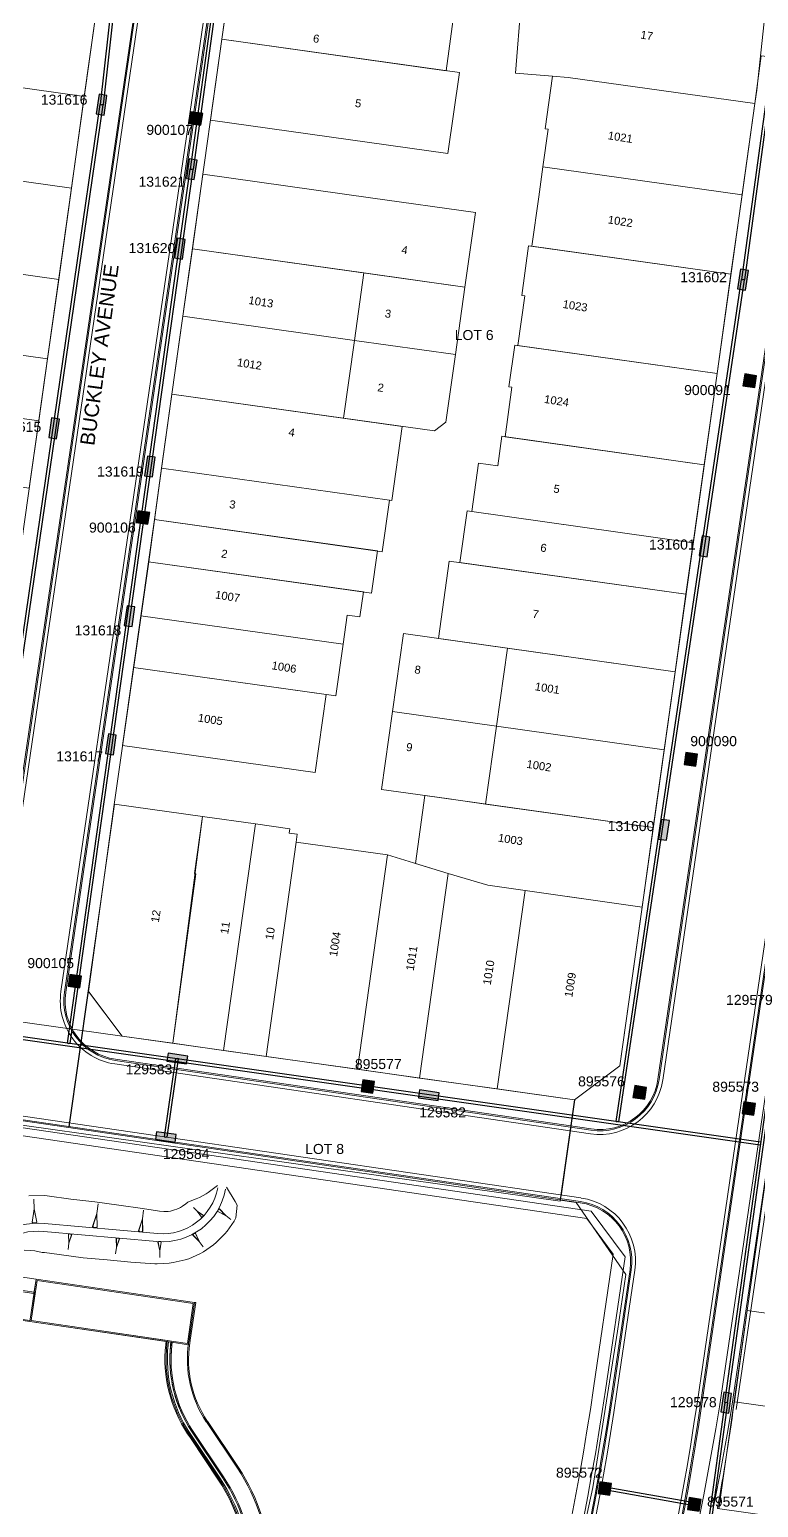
# Model space of a CAD drawing. Header units: metres. Extents: x 305195 to 309187, y 6261447 to 6263623.
# Drawn here: x 305649.2 to 305740.2, y 6262382.1 to 6262566.5 of the extents above; entities that cross this region are included whole.
import ezdxf
from ezdxf.enums import TextEntityAlignment as Align

# ---------------------------------------------------------------- set-up
doc = ezdxf.new("R2010")
doc.units = ezdxf.units.M
doc.layers.get('0').update_dxf_attribs({"color": 6})
for name, color, linetype, lineweight in [('Cadastre Developer_SP_EXT', 9, 'Continuous', 5), ('Cadastre Land Parcels_SP_EXT', 9, 'Continuous', 5), ('Cadastre Roads_SP_EXT', 9, 'Continuous', 5)]:
    doc.layers.add(name, color=color, linetype=linetype, lineweight=lineweight)
for name, color, linetype in [('Duct_SP_EXT', 7, 'Continuous'), ('st_new', 9, 'Continuous'), ('SupportsUG_SP_LV_EXT', 7, 'Continuous'), ('SupportsUG_SP_LV_SL_EXT', 7, 'Continuous')]:
    doc.layers.add(name, color=color, linetype=linetype)
doc.styles.add('COLUMN_LABEL', font='arial.ttf')
doc.styles.add('iecARIAL', font='arial.ttf', dxfattribs={"height": 2})
doc.styles.add('POLE_LABEL', font='arial.ttf')
doc.styles.get("Standard").update_dxf_attribs({"font": 'arial.ttf'})

# ---------------------------------------------------------------- blocks, each defined once
blk = doc.blocks.new('PILLAR_EXT')
blk.add_hatch(color=256).paths.add_polyline_path([(-2.475, 0.99), (-2.475, -0.99), (2.475, -0.99), (2.475, 0.99)])
blk.add_lwpolyline([(-2.475, -0.99), (2.475, -0.99), (2.475, 0.99), (-2.475, 0.99)], close=True)
at = {"style": 'iecARIAL', "flags": 8}
blk.add_attdef('ASSET_NUM', (1.5, 3.5), '', height=2.5, dxfattribs=at)
for tag, p, flags in [('OWNED_BY', (0, -0.2), 9), ('STATE', (0, -0.4), 9), ('SUPPORT_TYPE', (0, -0.6), 9), ('STREETNAME', (0, -1.8), 9), ('SUBURB', (0, -2), 1), ('USAGE', (0, -0.8), 9), ('LEGEND', (0, -1), 9), ('LOCATION', (0, -1.2), 9), ('NOTES', (0, -1.4), 9), ('PARENT', (0, -1.6), 9)]:
    blk.add_attdef(tag, p, '', height=0.2, dxfattribs=dict(flags=flags))
blk = doc.blocks.new('COLUMN_EXT')
blk.add_hatch(color=256).paths.add_polyline_path([(-1.49, 1.48), (-1.49, -1.49), (1.48, -1.49), (1.48, 1.48)])
blk.add_lwpolyline([(-1.49, -1.49), (1.48, -1.49), (1.48, 1.48), (-1.49, 1.48)], close=True)
for tag, height, style, flags, p in [('STRUCTURE_PLANT_NUMBER', 0.2, 'POLE_LABEL', 9, (1.81, 0.03)), ('ASSET_NUM', 2.5, 'COLUMN_LABEL', 8, (2, 2)), ('STREET_CODE', 0.2, 'COLUMN_LABEL', 9, (1.81, -0.2))]:
    blk.add_attdef(tag, text='', height=height, dxfattribs=dict(style=style, flags=flags)).set_placement(p, align=Align.MIDDLE_LEFT)
at = {"flags": 1}
blk.add_attdef('Z', (1.81, -2.35), '', height=0.2, dxfattribs=at)
at = {"flags": 9}
for tag, p in [('COLUMN_TYPE', (1.81, -0.4)), ('OWNED_BY', (1.81, -0.6)), ('STATE', (1.81, -0.8)), ('USAGE', (1.81, -1)), ('STREETNAME', (1.81, -1.6)), ('SUBURB', (1.81, -1.8)), ('LEGEND', (1.81, -1.2)), ('LOCATION', (1.81, -1.4)), ('NOTES', (1.81, -2))]:
    blk.add_attdef(tag, text='', height=0.2, dxfattribs=at).set_placement(p, align=Align.MIDDLE_LEFT)
blk = doc.blocks.new('ST4_NEW')
at = {"layer": 'st_new', "color": 251, "lineweight": 0}
for p, q in [((228.33, 51.93), (246.99, 179.07)), ((228.47, 51.91), (247.13, 179.05)), ((228.92, 51.84), (247.58, 178.99)), ((255.59, 177.81), (236.93, 50.67)), ((256.04, 177.74), (237.38, 50.61)), ((256.19, 177.72), (237.53, 50.59)), ((343.55, 165.21), (319.13, -1.15)), ((320.61, -1.37), (345.03, 165)), ((345.62, 164.91), (321.21, -1.46)), ((311.44, 39.73), (329.43, 162.37)), ((311.58, 39.71), (329.58, 162.34)), ((312.03, 39.64), (330.03, 162.28)), ((340.02, 160.81), (322.02, 38.18)), ((340.47, 160.75), (322.47, 38.11)), ((340.61, 160.72), (322.62, 38.09)), ((301.75, 24.32), (174.11, 43.06)), ((301.77, 24.47), (174.13, 43.2)), ((301.83, 24.92), (174.2, 43.65)), ((172.85, 41.37), (302.55, 22.34)), ((173, 42.36), (303.11, 23.27)), ((243.64, 41.64), (303.01, 32.93)), ((243.71, 42.09), (303.07, 33.38)), ((243.73, 42.24), (303.1, 33.53)), ((322.02, 38.18), (316.31, -0.74)), ((322.47, 38.11), (316.76, -0.8)), ((322.62, 38.09), (316.9, -0.83)), ((256.47, 26.46), (255.3, 25.59)), ((257.6, 26.28), (258.67, 24.46)), ((234.83, 25.24), (232.91, 25.17)), ((235.21, 25.2), (234.83, 25.24)), ((238.18, 24.78), (235.21, 25.2)), ((241.16, 24.43), (238.18, 24.78)), ((244.14, 24.01), (241.16, 24.43)), ((247.11, 23.59), (244.14, 24.01)), ((252.52, 24.2), (252.11, 23.9)), ((252.78, 24.4), (252.52, 24.2)), ((253.28, 24.59), (252.78, 24.4)), ((253.82, 24.81), (253.28, 24.59)), ((254.22, 25), (253.82, 24.81)), ((255.06, 25.45), (254.22, 25)), ((255.3, 25.59), (255.06, 25.45)), ((258.67, 24.46), (258.93, 24.03)), ((258.93, 24.03), (258.76, 22.44)), ((248.98, 23.32), (247.11, 23.59)), ((249.25, 23.29), (248.98, 23.32)), ((249.78, 23.23), (249.25, 23.29)), ((250.31, 23.25), (249.78, 23.23)), ((250.59, 23.29), (250.31, 23.25)), ((251.09, 23.42), (250.59, 23.29)), ((251.38, 23.52), (251.09, 23.42)), ((251.84, 23.74), (251.38, 23.52)), ((252.11, 23.9), (251.84, 23.74)), ((258.76, 22.44), (258.54, 22.04)), ((302.55, 22.34), (305.86, 17.9)), ((303.11, 23.27), (307.33, 17.59)), ((248.91, 19.49), (234.81, 20.75)), ((249, 20.49), (234.9, 21.74)), ((257.38, 20.43), (256.31, 19.36)), ((257.69, 20.79), (257.38, 20.43)), ((258.54, 22.04), (257.69, 20.79)), ((202.62, 19.37), (233.82, 14.79)), ((202.62, 19.37), (233.82, 14.79)), ((255.95, 19.06), (254.71, 18.2)), ((256.31, 19.36), (255.95, 19.06)), ((233.56, 13.01), (198.77, 18.12)), ((202.35, 17.59), (233.56, 13.01)), ((202.38, 17.74), (233.58, 13.16)), ((233.14, 18.38), (232.35, 18.4)), ((233.67, 18.31), (233.14, 18.38)), ((234.58, 18.12), (233.67, 18.31)), ((234.86, 18.1), (234.58, 18.12)), ((236.72, 17.85), (234.86, 18.1)), ((239.7, 17.47), (236.72, 17.85)), ((242.68, 17.18), (239.7, 17.47)), ((245.67, 16.9), (242.68, 17.18)), ((248.66, 16.7), (245.67, 16.9)), ((248.93, 16.71), (248.66, 16.7)), ((250.44, 16.78), (248.93, 16.71)), ((250.95, 16.85), (250.44, 16.78)), ((252.42, 17.18), (250.95, 16.85)), ((252.9, 17.33), (252.42, 17.18)), ((254.28, 17.95), (252.9, 17.33)), ((254.71, 18.2), (254.28, 17.95)), ((305.86, 17.9), (303.41, 1.2)), ((307.33, 17.59), (304.88, 0.93)), ((233.82, 14.79), (233.05, 9.51)), ((233.56, 13.01), (233.82, 14.79)), ((233.82, 14.79), (233.56, 13.01)), ((253.61, 11.89), (233.82, 14.79)), ((305.72, 0.82), (307.95, 15.99)), ((305.87, 0.79), (308.1, 15.96)), ((306.32, 0.73), (308.54, 15.9)), ((233.05, 9.51), (197.3, 14.72)), ((226.35, 14.07), (233.56, 13.01)), ((233.05, 9.51), (233.59, 13.16)), ((233.22, 9.63), (233.95, 14.62)), ((233.95, 14.62), (233.22, 9.63)), ((233.73, 13.14), (233.22, 9.63)), ((233.56, 13.01), (233.58, 13.16)), ((233.59, 13.16), (233.73, 13.14)), ((233.95, 14.62), (253.44, 11.76)), ((253.44, 11.76), (252.71, 6.77)), ((252.71, 6.77), (253.44, 11.76)), ((252.92, 7.2), (253.61, 11.89)), ((252.94, 7.32), (253.61, 11.89)), ((253.76, 11.87), (253.07, 7.18)), ((253.61, 11.89), (253.76, 11.87)), ((253.61, 11.89), (253.61, 11.89)), ((253.61, 11.89), (253.61, 11.89)), ((233.05, 9.51), (228.05, 10.23)), ((228.07, 10.38), (233.07, 9.65)), ((233.07, 9.65), (233.05, 9.51)), ((250.2, 6.99), (233.05, 9.51)), ((250.07, 7.01), (233.05, 9.51)), ((233.05, 9.51), (250.67, 6.92)), ((233.22, 9.63), (250.22, 7.14)), ((252.71, 6.77), (233.22, 9.63)), ((233.22, 9.63), (252.71, 6.77)), ((250.01, 6.64), (250.07, 7.01)), ((250.07, 7.01), (250.01, 6.64)), ((250.02, 6.71), (250.07, 7.01)), ((250.36, 6.96), (250.07, 7.01)), ((250.2, 6.99), (250.16, 6.68)), ((250.22, 7.14), (250.2, 6.99)), ((250.81, 6.9), (250.2, 6.99)), ((250.36, 6.96), (250.31, 6.6)), ((250.32, 6.67), (250.36, 6.96)), ((250.66, 6.92), (250.36, 6.96)), ((250.6, 6.55), (250.66, 6.92)), ((250.62, 6.62), (250.66, 6.92)), ((250.67, 6.92), (250.63, 6.62)), ((250.82, 6.9), (250.67, 6.92)), ((250.67, 6.92), (250.67, 6.92)), ((250.67, 6.92), (250.74, 6.91)), ((250.74, 6.91), (252.84, 6.6)), ((250.77, 6.6), (250.81, 6.9)), ((250.77, 6.6), (250.82, 6.9)), ((252.84, 6.6), (252.85, 6.72)), ((252.87, 6.83), (252.92, 7.2)), ((252.87, 6.83), (252.92, 7.19)), ((252.92, 7.19), (252.94, 7.32)), ((252.92, 7.2), (253.07, 7.18)), ((253.07, 7.18), (252.92, 7.2)), ((253.07, 7.18), (253.02, 6.81)), ((258.95, -8.79), (255.08, -3.02)), ((255.21, -2.94), (259.08, -8.71)), ((252.74, -4.52), (253.08, -5.02)), ((252.84, -4.44), (256.7, -10.23)), ((252.99, -4.36), (253.16, -4.61)), ((253.08, -5.02), (253.08, -5.02)), ((253.08, -5.02), (256.59, -10.3)), ((253.16, -4.61), (253.16, -4.61)), ((253.16, -4.61), (256.84, -10.13)), ((253.24, -4.19), (253.24, -4.19)), ((253.24, -4.19), (257.09, -9.97)), ((253.24, -4.19), (253.24, -4.19)), ((253.24, -4.19), (253.24, -4.19)), ((257.22, -9.88), (253.36, -4.1)), ((257.22, -9.88), (253.36, -4.1)), ((256.7, -10.23), (256.7, -10.23)), ((257.22, -9.88), (257.22, -9.88)), ((257.22, -9.88), (257.22, -9.88))]:
    blk.add_line(p, q, dxfattribs=at)
at = {"layer": 'st_new', "color": 251, "lineweight": 0, "extrusion": (-9.05096e-05, 0.00351, 0.999994)}
for p, q in [((233.56, 24.78, -0.01), (233.59, 23.56, -0.01)), ((233.33, 21.88, 0), (233.59, 23.56, -0.01)), ((233.36, 21.91, 0), (233.59, 23.53, -0.01)), ((233.59, 23.56, -0.01), (233.94, 21.89, 0)), ((233.59, 23.53, -0.01), (233.91, 21.92, 0)), ((233.49, 21.79, 0), (233.33, 21.88, 0)), ((233.49, 21.82, 0), (233.36, 21.91, 0)), ((233.64, 21.8, 0), (233.49, 21.82, 0)), ((233.64, 21.77), (233.49, 21.79, 0)), ((233.79, 21.83, 0), (233.64, 21.8, 0)), ((233.79, 21.8, 0), (233.64, 21.77)), ((233.91, 21.92, 0), (233.79, 21.83, 0)), ((233.94, 21.89, 0), (233.79, 21.8, 0))]:
    blk.add_line(p, q, dxfattribs=at)
at = {"layer": 'st_new', "color": 251, "lineweight": 0, "extrusion": (0.000491044, 0.003477, 0.999994)}
for p, q in [((241.57, 24.17, -0.01), (241.4, 22.97, -0.01)), ((240.87, 21.35, 0), (241.4, 22.97, -0.01)), ((240.9, 21.37, 0), (241.4, 22.93, -0.01)), ((241.4, 22.97, -0.01), (241.47, 21.26, 0)), ((241.4, 22.93, -0.01), (241.45, 21.3, 0)), ((246.61, 20.83, 0), (247.1, 22.31, -0.01)), ((246.64, 20.85, 0), (247.09, 22.28, -0.01)), ((247.09, 22.28, -0.01), (247.13, 20.78, 0)), ((247.25, 23.41, -0.01), (247.1, 22.31, -0.01)), ((247.1, 22.31, -0.01), (247.16, 20.75, 0)), ((241.01, 21.24, 0), (240.87, 21.35, 0)), ((241.01, 21.27, 0), (240.9, 21.37, 0)), ((241.16, 21.22, 0), (241.01, 21.27, 0)), ((241.15, 21.19), (241.01, 21.24, 0)), ((241.31, 21.19, 0), (241.15, 21.19)), ((241.31, 21.22, 0), (241.16, 21.22, 0)), ((241.45, 21.3, 0), (241.31, 21.22, 0)), ((241.47, 21.26, 0), (241.31, 21.19, 0)), ((246.73, 20.72, 0), (246.61, 20.83, 0)), ((246.74, 20.75, 0), (246.64, 20.85, 0)), ((246.87, 20.68), (246.73, 20.72, 0)), ((246.87, 20.71, 0), (246.74, 20.75, 0)), ((247.01, 20.71, 0), (246.87, 20.71, 0)), ((247.01, 20.69, 0), (246.87, 20.68)), ((247.13, 20.78, 0), (247.01, 20.71, 0)), ((247.16, 20.75, 0), (247.01, 20.69, 0))]:
    blk.add_line(p, q, dxfattribs=at)
at = {"layer": 'st_new', "color": 251, "lineweight": 0, "extrusion": (-0.002506, 0.002459, 0.999994)}
for p, q in [((253.46, 23.74, -0.01), (253.93, 23.27, 0)), ((253.93, 23.27, 0), (254.71, 22.75, 0)), ((254.47, 22.51, 0), (253.93, 23.27, 0)), ((253.95, 23.26, 0), (254.69, 22.75, 0)), ((254.47, 22.53, 0), (253.95, 23.26, 0)), ((254.56, 22.54, 0), (254.47, 22.53, 0)), ((254.57, 22.53, 0), (254.47, 22.51, 0)), ((254.63, 22.59, 0), (254.56, 22.54, 0)), ((254.64, 22.58), (254.57, 22.53, 0)), ((254.67, 22.66, 0), (254.63, 22.59, 0)), ((254.69, 22.65, 0), (254.64, 22.58)), ((254.69, 22.75, 0), (254.67, 22.66, 0)), ((254.71, 22.75, 0), (254.69, 22.65, 0))]:
    blk.add_line(p, q, dxfattribs=at)
at = {"layer": 'st_new', "color": 251, "lineweight": 0, "extrusion": (0.00281, -0.002105, 0.999994)}
for p, q in [((256.49, 23.24, 0.01), (256.5, 23.36, 0.01)), ((257.5, 22.74, 0), (256.49, 23.24, 0.01)), ((256.5, 23.36, 0.01), (256.54, 23.45, 0.01)), ((256.52, 23.35, 0.01), (256.56, 23.44, 0.01)), ((256.52, 23.25, 0.01), (256.52, 23.35, 0.01)), ((257.48, 22.75, 0), (256.52, 23.25, 0.01)), ((256.54, 23.45, 0.01), (256.62, 23.52, 0.01)), ((256.56, 23.44, 0.01), (256.64, 23.51, 0.01)), ((256.62, 23.52, 0.01), (256.73, 23.56, 0.01)), ((256.64, 23.51, 0.01), (256.73, 23.54, 0.01)), ((256.73, 23.56, 0.01), (257.5, 22.74, 0)), ((256.73, 23.54, 0.01), (257.48, 22.75, 0)), ((258.15, 22.25, 0), (257.5, 22.74, 0))]:
    blk.add_line(p, q, dxfattribs=at)
at = {"layer": 'st_new', "color": 251, "lineweight": 0, "extrusion": (-0.000449087, -0.003482, 0.999994)}
for p, q in [((237.87, 20.4, 0), (237.97, 20.45, 0)), ((237.92, 19.27, 0), (237.87, 20.4, 0)), ((237.88, 20.38, 0), (237.97, 20.43, 0)), ((237.93, 19.29, 0), (237.88, 20.38, 0)), ((238.27, 20.35, 0), (237.92, 19.27, 0)), ((238.24, 20.33, 0), (237.93, 19.29, 0)), ((237.97, 20.45, 0), (238.08, 20.46)), ((237.97, 20.43, 0), (238.07, 20.44, 0)), ((238.07, 20.44, 0), (238.17, 20.4, 0)), ((238.08, 20.46), (238.17, 20.42, 0)), ((238.17, 20.42, 0), (238.27, 20.35, 0)), ((238.17, 20.4, 0), (238.24, 20.33, 0)), ((237.82, 18.47, -0.01), (237.92, 19.27, 0))]:
    blk.add_line(p, q, dxfattribs=at)
at = {"layer": 'st_new', "color": 251, "lineweight": 0, "extrusion": (0.002, -0.002886, 0.999994)}
for p, q in [((253.4, 20.29, 0), (253.45, 20.4, 0)), ((254.2, 19.49, 0), (253.4, 20.29, 0)), ((253.43, 20.29, 0), (253.46, 20.38, 0)), ((254.19, 19.51, 0), (253.43, 20.29, 0)), ((253.45, 20.4, 0), (253.52, 20.47)), ((253.46, 20.38, 0), (253.53, 20.46, 0)), ((253.52, 20.47), (253.61, 20.51, 0)), ((253.53, 20.46, 0), (253.62, 20.5, 0)), ((253.61, 20.51, 0), (253.73, 20.52, 0)), ((253.62, 20.5, 0), (253.73, 20.49, 0)), ((253.73, 20.52, 0), (254.2, 19.49, 0)), ((253.73, 20.49, 0), (254.19, 19.51, 0)), ((254.66, 18.83, -0.01), (254.2, 19.49, 0))]:
    blk.add_line(p, q, dxfattribs=at)
at = {"layer": 'st_new', "color": 251, "lineweight": 0, "extrusion": (-0.000554241, -0.003467, 0.999994)}
for p, q in [((243.73, 17.95, -0.01), (243.85, 18.75, 0)), ((243.83, 19.88, 0), (243.94, 19.92, 0)), ((243.85, 18.75, 0), (243.83, 19.88, 0)), ((243.85, 19.85, 0), (243.94, 19.9, 0)), ((243.86, 18.77, 0), (243.85, 19.85, 0)), ((244.23, 19.81, 0), (243.85, 18.75, 0)), ((244.21, 19.8, 0), (243.86, 18.77, 0)), ((243.94, 19.92, 0), (244.04, 19.92)), ((243.94, 19.9, 0), (244.04, 19.9, 0)), ((244.04, 19.92), (244.14, 19.89, 0)), ((244.04, 19.9, 0), (244.14, 19.87, 0)), ((244.14, 19.89, 0), (244.23, 19.81, 0)), ((244.14, 19.87, 0), (244.21, 19.8, 0))]:
    blk.add_line(p, q, dxfattribs=at)
at = {"layer": 'st_new', "color": 251, "lineweight": 0, "extrusion": (7.19708e-05, -0.00351, 0.999994)}
for p, q in [((249.04, 19.41, 0), (249.13, 19.48, 0)), ((249.26, 18.31, 0), (249.04, 19.41, 0)), ((249.06, 19.39, 0), (249.14, 19.46, 0)), ((249.26, 18.33, 0), (249.06, 19.39, 0)), ((249.13, 19.48, 0), (249.24, 19.5)), ((249.14, 19.46, 0), (249.24, 19.48, 0)), ((249.24, 19.5), (249.34, 19.48, 0)), ((249.24, 19.48, 0), (249.34, 19.46, 0)), ((249.44, 19.42, 0), (249.26, 18.31, 0)), ((249.42, 19.4, 0), (249.26, 18.33, 0)), ((249.34, 19.48, 0), (249.44, 19.42, 0)), ((249.34, 19.46, 0), (249.42, 19.4, 0)), ((249.28, 17.5, -0.01), (249.26, 18.31, 0))]:
    blk.add_line(p, q, dxfattribs=at)
at = {"layer": 'st_new', "color": 251, "lineweight": 0}
for centre, radius, start, end in [((187.6, 183.18), 143.35, 351.6506, 24.1743), ((187.6, 183.18), 143.5, 351.6506, 24.1753), ((187.6, 183.18), 143.95, 351.6506, 24.178), ((244.8, 49.51), 7.95, 171.593, 261.6506), ((244.8, 49.51), 7.5, 171.6507, 261.6506), ((244.8, 49.51), 7.35, 171.651, 261.6506), ((304.16, 40.8), 7.95, 261.6506, 351.6506), ((304.16, 40.8), 7.5, 261.6506, 351.6506), ((304.16, 40.8), 7.35, 261.6506, 351.6506), ((249.62, 27.46), 8, 264.9185, 349.5043), ((249.62, 27.46), 7, 264.9185, 349.5043), ((300.68, 17.05), 7.35, 351.6507, 81.6498), ((300.68, 17.05), 7.5, 351.6507, 81.6506), ((300.68, 17.05), 7.95, 351.6507, 81.6506), ((234.1, 12.78), 9, 84.9185, 160.4282), ((234.1, 12.78), 8, 84.9185, 160.4282), ((266.82, 4.84), 16.91, 174.0188, 213.6249), ((266.63, 4.2), 16.8, 171.6506, 171.779), ((266.72, 4.8), 16.67, 173.5075, 213.6576), ((266.82, 4.84), 16.61, 174.0628, 213.6224), ((266.63, 4.2), 16.5, 171.6506, 171.779), ((266.83, 4.84), 16.31, 174.1086, 213.6197), ((266.69, 4.77), 16.16, 173.4346, 213.6925), ((266.63, 4.2), 16.2, 171.6506, 171.779), ((266.72, 4.8), 16.05, 173.5424, 213.657), ((266.72, 4.8), 16.05, 173.5424, 213.657), ((266.79, 4.79), 14.08, 171.6506, 213.6925), ((266.79, 4.79), 13.93, 171.6506, 213.6916), ((-40.42, 51.62), 347.5, 323.3335, 351.658), ((-40.42, 51.62), 349, 323.6191, 351.65), ((-40.42, 51.62), 349.85, 324.3095, 351.6506), ((-40.42, 51.62), 350, 324.3094, 351.6506), ((-40.42, 51.62), 350.45, 324.3094, 351.6506), ((-68.52, 63.18), 392.95, 324.6923, 350.5774), ((-68.64, 63.23), 394.58, 324.6923, 350.5774), ((-40.42, 51.62), 360.55, 325.7147, 351.6506), ((-40.42, 51.62), 361, 325.7147, 351.6506), ((-40.42, 51.62), 361.15, 325.7147, 351.6506), ((238.79, -22.17), 24.2, 330.2876, 33.5734), ((238.79, -22.17), 24.35, 330.356, 33.5734), ((238.79, -22.17), 21.4, 330.2877, 33.6925), ((238.79, -22.17), 21.53, 329.0364, 33.6925), ((238.79, -22.17), 21.7, 330.2877, 33.6925), ((238.79, -22.17), 22, 330.2876, 33.6925), ((238.79, -22.17), 22.15, 330.6758, 33.6925), ((238.79, -22.17), 22.15, 330.6758, 33.6925)]:
    blk.add_arc(centre, radius, start, end, dxfattribs=at)
blk = doc.blocks.new('PLAN_NEW')
at = {"layer": 'st_new'}
for p, q in [((8.24, -966.83), (5.85, -983.79)), ((68.94, -980.41), (67.24, -992.44))]:
    blk.add_line(p, q, dxfattribs=at)
at = {"layer": 'st_new', "lineweight": 0}
blk.add_blockref('ST4_NEW', (-232.08, -1017.59), dxfattribs=at)

msp = doc.modelspace()

# ---------------------------------------------------------------- linework, layer by layer
at = {"layer": 'Cadastre Developer_SP_EXT'}
for points in [[(305635.01, 6262444.47), (305660.75, 6262440.86), (305656.56, 6262446.43), (305659.77, 6262469.76), (305664.07, 6262500.05), (305665.66, 6262511.7), (305667.51, 6262524.84), (305669.91, 6262541.9), (305673.2, 6262565.28), (305674.07, 6262571.54), (305674.73, 6262579.43), (305674.43, 6262585.21), (305673.09, 6262592.43), (305672.04, 6262595.92, 0.024579), (305670.22, 6262600.48)], [(305737.15, 6262395.24), (305737.09, 6262394.8, -0.008927), (305735.05, 6262381.9), (305763, 6262377.98)]]:
    msp.add_lwpolyline(points, format="xyb", dxfattribs=at)
for points in [[(305603.45, 6262592.13), (305586.94, 6262584.33), (305588, 6262583.24), (305588.96, 6262581.44), (305589.75, 6262578.78), (305590.41, 6262575.74), (305590.79, 6262572.91), (305590.95, 6262569.4), (305590.77, 6262565.7), (305590.59, 6262564.2), (305587.49, 6262542.19), (305575.37, 6262455.89), (305575.21, 6262453.71), (305575.69, 6262449.87), (305576.25, 6262448.09), (305578.36, 6262444.29), (305581.22, 6262441.38), (305583.83, 6262439.73), (305586.32, 6262438.73), (305588.68, 6262438.21), (305648.27, 6262429.74), (305715.42, 6262420.28), (305717.21, 6262432.92), (305660.75, 6262440.86)], [(305658.53, 6262583.48), (305658.69, 6262577.88), (305657.4, 6262567.83), (305652.85, 6262535.46), (305648.2, 6262502.4), (305644.09, 6262473.11)], [(305657.4, 6262567.83), (305631.38, 6262571.49), (305630.01, 6262561.77), (305656.03, 6262558.11), (305657.4, 6262567.83)], [(305674.1, 6262571.71), (305673.19, 6262565.28), (305701.17, 6262561.34), (305702.07, 6262567.78)], [(305710.55, 6262569.84), (305709.85, 6262561.02), (305714.45, 6262560.66), (305716.42, 6262560.5), (305739.72, 6262557.23), (305739.96, 6262558.93), (305740.89, 6262567.44)], [(305702.83, 6262561.11), (305673.19, 6262565.28), (305671.77, 6262555.16), (305701.41, 6262551), (305702.83, 6262561.11)], [(305735.22, 6262381.88), (305736.13, 6262388.34), (305738.75, 6262406.63), (305753.83, 6262513.92), (305760.46, 6262561.08), (305740.49, 6262563.18), (305739.72, 6262557.23), (305734.99, 6262523.56), (305722.85, 6262437.18)], [(305630.01, 6262561.77), (305628.93, 6262554.1), (305628.4, 6262550.34), (305654.43, 6262546.69), (305656.03, 6262558.11)], [(305714.45, 6262560.66), (305713.53, 6262554.09), (305713.92, 6262554.04), (305713.26, 6262549.34), (305738.12, 6262545.84), (305739.72, 6262557.23)], [(305628.4, 6262550.34), (305627.33, 6262542.71), (305626.8, 6262538.95), (305652.83, 6262535.3), (305654.43, 6262546.69)], [(305691.75, 6262545.49), (305670.82, 6262548.43), (305669.52, 6262539.12), (305703.53, 6262534.34), (305704.84, 6262543.65), (305691.75, 6262545.49)], [(305713.26, 6262549.34), (305712.74, 6262545.62), (305711.87, 6262539.43), (305736.73, 6262535.94), (305738.12, 6262545.84)], [(305626.8, 6262538.95), (305625.94, 6262532.81), (305625.41, 6262529.05), (305651.43, 6262525.39), (305652.83, 6262535.3)], [(305690.93, 6262536.11), (305669.52, 6262539.12), (305668.33, 6262530.7), (305689.75, 6262527.69), (305690.93, 6262536.11)], [(305736.73, 6262535.94), (305711.48, 6262539.49), (305710.61, 6262533.3), (305711, 6262533.24), (305710.13, 6262527.05), (305734.99, 6262523.56), (305736.73, 6262535.94)], [(305689.75, 6262527.69), (305702.35, 6262525.92), (305703.53, 6262534.34), (305690.93, 6262536.11)], [(305668.33, 6262530.7), (305666.97, 6262520.98), (305688.39, 6262517.97), (305689.75, 6262527.69)], [(305625.41, 6262529.05), (305624.32, 6262521.31), (305650.35, 6262517.65), (305651.43, 6262525.39)], [(305688.39, 6262517.97), (305699.71, 6262516.38), (305701.16, 6262517.47), (305702.35, 6262525.92)], [(305734.99, 6262523.56), (305709.74, 6262527.11), (305709, 6262521.91), (305709.4, 6262521.86), (305708.53, 6262515.67), (305733.39, 6262512.17), (305734.99, 6262523.56)], [(305624.32, 6262521.31), (305623.14, 6262512.89), (305649.16, 6262509.24), (305650.35, 6262517.65)], [(305695.7, 6262516.94), (305666.97, 6262520.98), (305665.67, 6262511.76), (305694.11, 6262507.76), (305694.41, 6262507.72), (305695.7, 6262516.94)], [(305733.39, 6262512.17), (305708.14, 6262515.72), (305707.62, 6262512.04), (305705.24, 6262512.37), (305704.39, 6262506.32), (305732.02, 6262502.43), (305733.39, 6262512.17)], [(305665.67, 6262511.76), (305664.77, 6262505.32), (305693.21, 6262501.32), (305694.11, 6262507.76)], [(305732.02, 6262502.43), (305703.8, 6262506.4), (305702.89, 6262499.96), (305731.11, 6262496), (305732.02, 6262502.43)], [(305692.61, 6262501.41), (305664.77, 6262505.32), (305664.03, 6262500.06), (305691.87, 6262496.14), (305692.61, 6262501.41)], [(305688.33, 6262489.76), (305688.84, 6262493.39), (305690.42, 6262493.17), (305690.86, 6262496.29), (305664.03, 6262500.06), (305663.08, 6262493.31)], [(305731.11, 6262496), (305701.58, 6262500.15), (305700.22, 6262490.48), (305729.75, 6262486.33), (305731.11, 6262496)], [(305688.33, 6262489.76), (305663.08, 6262493.31), (305662.17, 6262486.87), (305687.42, 6262483.32), (305688.33, 6262489.76)], [(305708.83, 6262489.27), (305695.84, 6262491.09), (305694.47, 6262481.37), (305707.46, 6262479.55)], [(305729.75, 6262486.33), (305708.83, 6262489.27), (305707.46, 6262479.55), (305728.39, 6262476.61), (305729.75, 6262486.33)], [(305686.19, 6262483.5), (305662.17, 6262486.87), (305660.81, 6262477.15), (305684.82, 6262473.78), (305686.19, 6262483.5)], [(305694.47, 6262481.37), (305693.11, 6262471.65), (305701.26, 6262470.51), (305706.1, 6262469.83), (305707.46, 6262479.55)], [(305707.46, 6262479.55), (305706.1, 6262469.83), (305727.02, 6262466.89), (305728.39, 6262476.61)], [(305698.53, 6262470.89), (305697.34, 6262462.42), (305701.42, 6262461.18), (305706.37, 6262459.69), (305725.63, 6262456.98), (305727.02, 6262466.89), (305698.53, 6262470.89)], [(305659.78, 6262469.82), (305656.5, 6262446.5), (305660.75, 6262440.86), (305667.08, 6262439.97), (305669.95, 6262461.13), (305669.78, 6262461.16), (305670.78, 6262468.28), (305659.78, 6262469.82)], [(305677.38, 6262467.35), (305670.78, 6262468.28), (305667.08, 6262439.97), (305673.41, 6262439.08)], [(305682.47, 6262465.07), (305682.61, 6262466.06), (305681.59, 6262466.2), (305681.67, 6262466.75), (305677.38, 6262467.35), (305673.41, 6262439.08), (305678.71, 6262438.33)], [(305693.85, 6262463.47), (305682.47, 6262465.07), (305678.71, 6262438.33), (305690.1, 6262436.73)], [(305701.42, 6262461.18), (305693.85, 6262463.47), (305690.1, 6262436.73), (305697.84, 6262435.64)], [(305701.42, 6262461.18), (305697.84, 6262435.64), (305707.55, 6262434.28), (305711.03, 6262459.04), (305706.37, 6262459.69)], [(305707.55, 6262434.28), (305717.2, 6262432.92), (305722.85, 6262437.18), (305725.63, 6262456.98), (305711.03, 6262459.04)], [(305717.2, 6262432.92), (305715.43, 6262420.4), (305717.42, 6262420.12), (305723.62, 6262411.13), (305722.58, 6262404.04), (305719.49, 6262384.55), (305714.68, 6262362.42), (305710.12, 6262346.02), (305704.73, 6262329.73), (305697.52, 6262311.33), (305686.65, 6262288.11), (305681.43, 6262278.33), (305672.54, 6262263.21), (305666.08, 6262253.22), (305658.39, 6262242.22), (305652.65, 6262234.55), (305645.64, 6262233.72)], [(305740.35, 6262418.02), (305738.75, 6262406.63), (305766.48, 6262402.73), (305768.08, 6262414.12)], [(305738.75, 6262406.63), (305737.15, 6262395.24), (305764.88, 6262391.34), (305766.48, 6262402.73)]]:
    msp.add_lwpolyline(points, dxfattribs=at)
at = {"layer": 'Duct_SP_EXT'}
for p, q in [((305660.54, 6262579.6), (305658.01, 6262557.12)), ((305660.9, 6262579.61), (305658.37, 6262557.08)), ((305673.33, 6262578.77), (305669.25, 6262549.07)), ((305673.69, 6262578.76), (305669.61, 6262549.02)), ((305741.73, 6262562.3), (305738.05, 6262535.3)), ((305742.08, 6262562.25), (305738.41, 6262535.25)), ((305641.21, 6262441.72), (305658.01, 6262557.12)), ((305641.57, 6262441.67), (305658.37, 6262557.07)), ((305658.01, 6262557.12), (305658.19, 6262557.1)), ((305658.01, 6262557.12), (305658.19, 6262557.1)), ((305658.37, 6262557.07), (305658.19, 6262557.1)), ((305658.37, 6262557.08), (305658.19, 6262557.1)), ((305653.91, 6262439.98), (305669.25, 6262549.07)), ((305654.26, 6262439.93), (305669.61, 6262549.02)), ((305669.25, 6262549.07), (305669.43, 6262549.04)), ((305669.25, 6262549.07), (305669.43, 6262549.04)), ((305669.61, 6262549.02), (305669.43, 6262549.04)), ((305669.61, 6262549.02), (305669.43, 6262549.04)), ((305735.96, 6262395.15), (305755.71, 6262537.46)), ((305736.31, 6262395.11), (305756.07, 6262537.41)), ((305722.39, 6262430.23), (305738.05, 6262535.3)), ((305722.75, 6262430.18), (305738.41, 6262535.25)), ((305738.05, 6262535.3), (305738.23, 6262535.27)), ((305738.05, 6262535.3), (305738.23, 6262535.27)), ((305738.41, 6262535.25), (305738.23, 6262535.27)), ((305738.41, 6262535.25), (305738.23, 6262535.27)), ((305740.35, 6262427.26), (305572.87, 6262451.21)), ((305740.4, 6262427.62), (305572.92, 6262451.57)), ((305653.91, 6262439.98), (305654.09, 6262439.95)), ((305654.26, 6262439.93), (305654.09, 6262439.95)), ((305666.02, 6262428.29), (305667.45, 6262438.09)), ((305666.38, 6262428.24), (305667.8, 6262438.04)), ((305667.45, 6262438.09), (305667.63, 6262438.07)), ((305667.8, 6262438.04), (305667.63, 6262438.07)), ((305722.39, 6262430.23), (305722.57, 6262430.21)), ((305722.75, 6262430.18), (305722.57, 6262430.21)), ((305666.02, 6262428.29), (305666.2, 6262428.26)), ((305666.38, 6262428.24), (305666.2, 6262428.26)), ((305735.96, 6262395.15), (305733.92, 6262380.33)), ((305736.31, 6262395.11), (305734.27, 6262380.26)), ((305735.96, 6262395.15), (305736.13, 6262395.13)), ((305735.96, 6262395.15), (305736.13, 6262395.13)), ((305736.31, 6262395.11), (305736.13, 6262395.13)), ((305736.31, 6262395.11), (305736.13, 6262395.13)), ((305720.96, 6262384.24), (305720.99, 6262384.41)), ((305732.12, 6262382.26), (305720.96, 6262384.24)), ((305721.02, 6262384.59), (305720.99, 6262384.41)), ((305732.18, 6262382.61), (305721.02, 6262384.59)), ((305732.12, 6262382.26), (305732.15, 6262382.44)), ((305732.18, 6262382.61), (305732.15, 6262382.44))]:
    msp.add_line(p, q, dxfattribs=at)

# ---------------------------------------------------------------- block references
at = {"layer": 'st_new'}
msp.add_blockref('PLAN_NEW', (305648.26, 6263413.34), dxfattribs=at)
at = {"layer": 'SupportsUG_SP_LV_EXT'}
ref = msp.add_blockref('PILLAR_EXT', (305658.19, 6262557.1), dxfattribs=dict(at, xscale=0.5, yscale=0.5, zscale=0.5, rotation=81.70655321682102))
ref.add_attrib('ASSET_NUM', '131616', dxfattribs={"layer": '0', "height": 1.25, "style": 'iecARIAL'}).set_placement((305650.6, 6262557.73), align=Align.MIDDLE_LEFT)
ref = msp.add_blockref('PILLAR_EXT', (305669.43, 6262549.04), dxfattribs=dict(at, xscale=0.5, yscale=0.5, zscale=0.5, rotation=81.70655321682102))
ref.add_attrib('ASSET_NUM', '131621', dxfattribs={"layer": '0', "height": 1.25, "style": 'iecARIAL'}).set_placement((305662.79, 6262547.49), align=Align.MIDDLE_LEFT)
ref = msp.add_blockref('PILLAR_EXT', (305667.95, 6262539.13), dxfattribs=dict(at, xscale=0.5, yscale=0.5, zscale=0.5, rotation=81.70655321682102))
ref.add_attrib('ASSET_NUM', '131620', dxfattribs={"layer": '0', "height": 1.25, "style": 'iecARIAL'}).set_placement((305661.56, 6262539.21), align=Align.MIDDLE_LEFT)
ref = msp.add_blockref('PILLAR_EXT', (305738.23, 6262535.27), dxfattribs=dict(at, xscale=0.5, yscale=0.5, zscale=0.5, rotation=81.70655321682102))
ref.add_attrib('ASSET_NUM', '131602', dxfattribs={"layer": '0', "height": 1.25, "style": 'iecARIAL'}).set_placement((305730.39, 6262535.57), align=Align.MIDDLE_LEFT)
ref = msp.add_blockref('PILLAR_EXT', (305652.26, 6262516.71), dxfattribs=dict(at, xscale=0.5, yscale=0.5, zscale=0.5, rotation=81.70655321682102))
ref.add_attrib('ASSET_NUM', '131615', dxfattribs={"layer": '0', "height": 1.25, "style": 'iecARIAL'}).set_placement((305644.83, 6262516.9), align=Align.MIDDLE_LEFT)
ref = msp.add_blockref('PILLAR_EXT', (305664.22, 6262511.95), dxfattribs=dict(at, xscale=0.5, yscale=0.5, zscale=0.5, rotation=81.70655321682102))
ref.add_attrib('ASSET_NUM', '131619', dxfattribs={"layer": '0', "height": 1.25, "style": 'iecARIAL'}).set_placement((305657.62, 6262511.32), align=Align.MIDDLE_LEFT)
ref = msp.add_blockref('PILLAR_EXT', (305733.43, 6262501.99), dxfattribs=dict(at, xscale=0.5, yscale=0.5, zscale=0.5, rotation=81.70655321682102))
ref.add_attrib('ASSET_NUM', '131601', dxfattribs={"layer": '0', "height": 1.25, "style": 'iecARIAL'}).set_placement((305726.5, 6262502.21), align=Align.MIDDLE_LEFT)
ref = msp.add_blockref('PILLAR_EXT', (305661.68, 6262493.27), dxfattribs=dict(at, xscale=0.5, yscale=0.5, zscale=0.5, rotation=81.70655321682102))
ref.add_attrib('ASSET_NUM', '131618', dxfattribs={"layer": '0', "height": 1.25, "style": 'iecARIAL'}).set_placement((305654.82, 6262491.5), align=Align.MIDDLE_LEFT)
ref = msp.add_blockref('PILLAR_EXT', (305659.35, 6262477.28), dxfattribs=dict(at, xscale=0.5, yscale=0.5, zscale=0.5, rotation=81.70655321682102))
ref.add_attrib('ASSET_NUM', '131617', dxfattribs={"layer": '0', "height": 1.25, "style": 'iecARIAL'}).set_placement((305652.53, 6262475.78), align=Align.MIDDLE_LEFT)
ref = msp.add_blockref('PILLAR_EXT', (305728.37, 6262466.61), dxfattribs=dict(at, xscale=0.5, yscale=0.5, zscale=0.5, rotation=81.70655321682102))
ref.add_attrib('ASSET_NUM', '131600', dxfattribs={"layer": '0', "height": 1.25, "style": 'iecARIAL'}).set_placement((305721.34, 6262467.08), align=Align.MIDDLE_LEFT)
ref = msp.add_blockref('PILLAR_EXT', (305743.13, 6262445.34), dxfattribs=dict(at, xscale=0.5, yscale=0.5, zscale=0.5, rotation=81.70655321682102))
ref.add_attrib('ASSET_NUM', '129579', dxfattribs={"layer": '0', "height": 1.25, "style": 'iecARIAL'}).set_placement((305736.11, 6262445.39), align=Align.MIDDLE_LEFT)
ref = msp.add_blockref('PILLAR_EXT', (305667.63, 6262438.07), dxfattribs=dict(at, xscale=0.5, yscale=0.5, zscale=0.5, rotation=351.706553216821))
ref.add_attrib('ASSET_NUM', '129583', dxfattribs={"layer": '0', "height": 1.25, "style": 'iecARIAL'}).set_placement((305661.19, 6262436.72), align=Align.MIDDLE_LEFT)
ref = msp.add_blockref('PILLAR_EXT', (305699.03, 6262433.49), dxfattribs=dict(at, xscale=0.5, yscale=0.5, zscale=0.5, rotation=351.706553216821))
ref.add_attrib('ASSET_NUM', '129582', dxfattribs={"layer": '0', "height": 1.25, "style": 'iecARIAL'}).set_placement((305697.83, 6262431.35), align=Align.MIDDLE_LEFT)
ref = msp.add_blockref('PILLAR_EXT', (305666.2, 6262428.26), dxfattribs=dict(at, xscale=0.5, yscale=0.5, zscale=0.5, rotation=351.706553216821))
ref.add_attrib('ASSET_NUM', '129584', dxfattribs={"layer": '0', "height": 1.25, "style": 'iecARIAL'}).set_placement((305665.82, 6262426.16), align=Align.MIDDLE_LEFT)
ref = msp.add_blockref('PILLAR_EXT', (305736.13, 6262395.13), dxfattribs=dict(at, xscale=0.5, yscale=0.5, zscale=0.5, rotation=81.70655321682102))
ref.add_attrib('ASSET_NUM', '129578', dxfattribs={"layer": '0', "height": 1.25, "style": 'iecARIAL'}).set_placement((305729.12, 6262395.19), align=Align.MIDDLE_LEFT)
at = {"layer": 'SupportsUG_SP_LV_SL_EXT'}
ref = msp.add_blockref('COLUMN_EXT', (305669.96, 6262555.38), dxfattribs=dict(at, xscale=0.5, yscale=0.5, zscale=0.5, rotation=351.5400703997142))
ref.add_attrib('ASSET_NUM', '900107', dxfattribs={"layer": '0', "height": 1.25, "style": 'COLUMN_LABEL'}).set_placement((305663.77, 6262553.96), align=Align.MIDDLE_LEFT)
ref = msp.add_blockref('COLUMN_EXT', (305739.07, 6262522.66), dxfattribs=dict(at, xscale=0.5, yscale=0.5, zscale=0.5, rotation=351.5400703997142))
ref.add_attrib('ASSET_NUM', '900091', dxfattribs={"layer": '0', "height": 1.25, "style": 'COLUMN_LABEL'}).set_placement((305730.88, 6262521.49), align=Align.MIDDLE_LEFT)
ref = msp.add_blockref('COLUMN_EXT', (305663.35, 6262505.59), dxfattribs=dict(at, xscale=0.5, yscale=0.5, zscale=0.5, rotation=351.5400703997142))
ref.add_attrib('ASSET_NUM', '900106', dxfattribs={"layer": '0', "height": 1.25, "style": 'COLUMN_LABEL'}).set_placement((305656.62, 6262504.33), align=Align.MIDDLE_LEFT)
ref = msp.add_blockref('COLUMN_EXT', (305731.72, 6262475.41), dxfattribs=dict(at, xscale=0.5, yscale=0.5, zscale=0.5, rotation=351.5400703997142))
ref.add_attrib('ASSET_NUM', '900090', dxfattribs={"layer": '0', "height": 1.25, "style": 'COLUMN_LABEL'}).set_placement((305731.65, 6262477.68), align=Align.MIDDLE_LEFT)
ref = msp.add_blockref('COLUMN_EXT', (305654.85, 6262447.72), dxfattribs=dict(at, xscale=0.5, yscale=0.5, zscale=0.5, rotation=351.5400703997142))
ref.add_attrib('ASSET_NUM', '900105', dxfattribs={"layer": '0', "height": 1.25, "style": 'COLUMN_LABEL'}).set_placement((305648.92, 6262449.98), align=Align.MIDDLE_LEFT)
ref = msp.add_blockref('COLUMN_EXT', (305691.41, 6262434.59), dxfattribs=dict(at, xscale=0.5, yscale=0.5, zscale=0.5, rotation=351.5400703997142))
ref.add_attrib('ASSET_NUM', '895577', dxfattribs={"layer": '0', "height": 1.25, "style": 'COLUMN_LABEL'}).set_placement((305689.8, 6262437.38), align=Align.MIDDLE_LEFT)
ref = msp.add_blockref('COLUMN_EXT', (305725.34, 6262433.85), dxfattribs=dict(at, xscale=0.5, yscale=0.5, zscale=0.5, rotation=351.5400703997142))
ref.add_attrib('ASSET_NUM', '895576', dxfattribs={"layer": '0', "height": 1.25, "style": 'COLUMN_LABEL'}).set_placement((305717.65, 6262435.22), align=Align.MIDDLE_LEFT)
ref = msp.add_blockref('COLUMN_EXT', (305738.95, 6262431.84), dxfattribs=dict(at, xscale=0.5, yscale=0.5, zscale=0.5, rotation=351.5400703997142))
ref.add_attrib('ASSET_NUM', '895573', dxfattribs={"layer": '0', "height": 1.25, "style": 'COLUMN_LABEL'}).set_placement((305734.4, 6262434.55), align=Align.MIDDLE_LEFT)
ref = msp.add_blockref('COLUMN_EXT', (305720.99, 6262384.41), dxfattribs=dict(at, xscale=0.5, yscale=0.5, zscale=0.5, rotation=351.5400703997142))
ref.add_attrib('ASSET_NUM', '895572', dxfattribs={"layer": '0', "height": 1.25, "style": 'COLUMN_LABEL'}).set_placement((305714.89, 6262386.39), align=Align.MIDDLE_LEFT)
ref = msp.add_blockref('COLUMN_EXT', (305732.15, 6262382.44), dxfattribs=dict(at, xscale=0.5, yscale=0.5, zscale=0.5, rotation=351.5400703997142))
ref.add_attrib('ASSET_NUM', '895571', dxfattribs={"layer": '0', "height": 1.25, "style": 'COLUMN_LABEL'}).set_placement((305733.74, 6262382.78), align=Align.MIDDLE_LEFT)

# ---------------------------------------------------------------- texts
at = {"layer": 'Cadastre Developer_SP_EXT'}
for s, rotation, p in [('6', 350.995, (305684.51, 6262564.91)), ('17', 350.995, (305725.38, 6262565.37)), ('5', 350.995, (305689.75, 6262556.84)), ('1021', 350.995, (305721.31, 6262552.8)), ('1022', 350.995, (305721.31, 6262542.3)), ('4', 350.995, (305695.54, 6262538.54)), ('1013', 350.995, (305676.46, 6262532.24)), ('3', 350.995, (305693.47, 6262530.59)), ('1023', 350.995, (305715.67, 6262531.75)), ('1012', 350.995, (305675.03, 6262524.49)), ('2', 350.995, (305692.55, 6262521.36)), ('1024', 350.995, (305713.36, 6262519.9)), ('4', 350.995, (305681.45, 6262515.78)), ('5', 350.995, (305714.52, 6262508.72)), ('3', 350.995, (305674.06, 6262506.78)), ('6', 350.995, (305712.88, 6262501.37)), ('2', 350.995, (305673.05, 6262500.62)), ('1007', 350.995, (305672.3, 6262495.5)), ('7', 350.995, (305711.89, 6262493.1)), ('1006', 350.995, (305679.35, 6262486.66)), ('8', 350.995, (305697.17, 6262486.16)), ('1001', 350.995, (305712.2, 6262484.04)), ('1005', 350.995, (305670.15, 6262480.14)), ('9', 350.995, (305696.13, 6262476.49)), ('1002', 350.995, (305711.16, 6262474.36)), ('1003', 350.995, (305707.6, 6262465.16)), ('12', 80.995, (305665.32, 6262454.99)), ('11', 80.995, (305673.97, 6262453.54)), ('10', 80.995, (305679.58, 6262452.83)), ('1004', 80.995, (305687.56, 6262450.73)), ('1011', 80.995, (305697.13, 6262448.97)), ('1010', 80.995, (305706.74, 6262447.19)), ('1009', 80.995, (305716.92, 6262445.65))]:
    msp.add_text(s, height=1, rotation=rotation, dxfattribs=at).set_placement(p)
at = {"layer": 'Cadastre Land Parcels_SP_EXT'}
for s, p in [('LOT 6', (305702.25, 6262527.73)), ('LOT 8', (305683.59, 6262426.16))]:
    msp.add_text(s, height=1.25, dxfattribs=at).set_placement(p)
at = {"layer": 'Cadastre Roads_SP_EXT'}
msp.add_text('BUCKLEY AVENUE', height=1.8, rotation=82.241, dxfattribs=at).set_placement((305657.26, 6262514.48))

doc.saveas('drawing.dxf')
